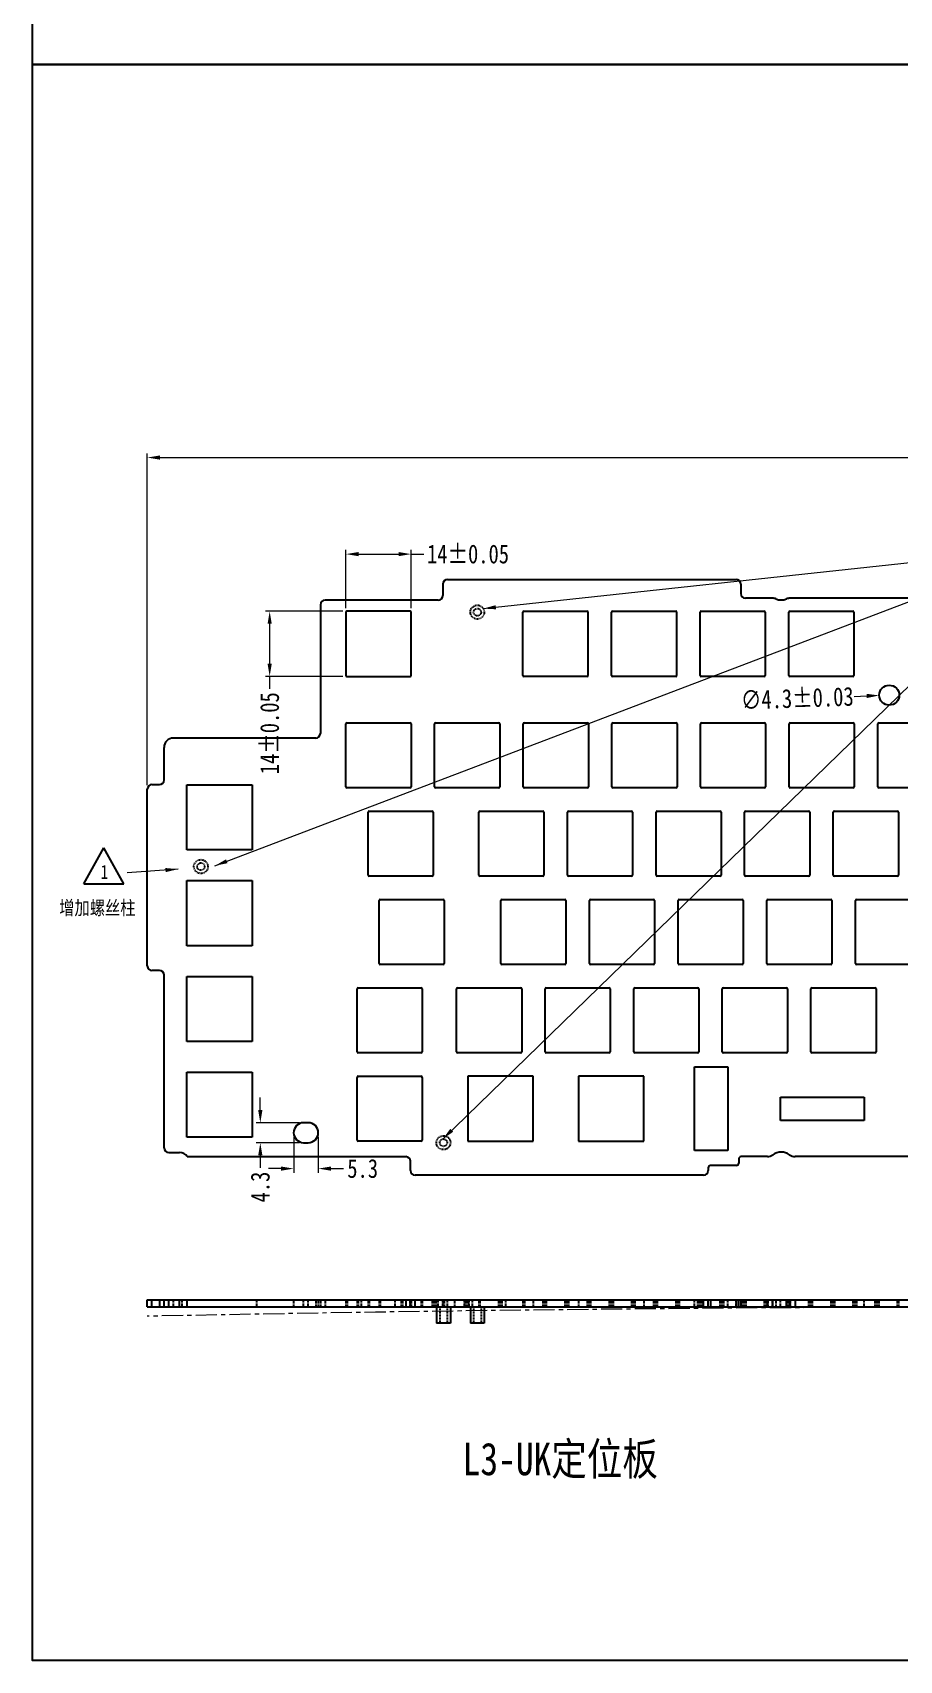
# Model space of a CAD drawing. Header units: inches. Extents: x 465 to 966, y -377 to 309.
# Drawn here: x 464.8 to 651.1, y -376.9 to -26.9 of the extents above; entities that cross this region are included whole.
import ezdxf

# ---------------------------------------------------------------- set-up
doc = ezdxf.new("R2010")
doc.units = ezdxf.units.IN
doc.header["$LTSCALE"] = 1.21
doc.header["$MEASUREMENT"] = 0
doc.header["$PDMODE"] = 3
doc.header["$PDSIZE"] = 0.3125
doc.linetypes.add('CENTER', pattern=[0.6, 0.375, -0.075, 0.075, -0.075])
doc.linetypes.add('HIDDEN', pattern=[0.2, 0.1, -0.1])
doc.layers.get('0').update_dxf_attribs({"linetype": 'CONTINUOUS'})
doc.layers.get('Defpoints').update_dxf_attribs({"linetype": 'CONTINUOUS'})
for name, color, linetype in [('DEFAULT_2', 8, 'HIDDEN'), ('图层3', 4, 'CONTINUOUS'), ('图框', 7, 'CONTINUOUS')]:
    doc.layers.add(name, color=color, linetype=linetype)
doc.styles.get("Standard").update_dxf_attribs({"font": 'txt', "width": 0.8})
doc.dimstyles.new('YanXiu', dxfattribs={"dimscale": 1.35, "dimtxt": 3, "dimasz": 2, "dimexe": 0.66, "dimexo": 0.66, "dimgap": 0.66, "dimtad": 0, "dimdsep": 46, "dimtxsty": 'STANDARD', "dimcen": 0, "dimclrd": 3, "dimclre": 6, "dimclrt": 3, "dimazin": 2, "dimtm": 1e-09, "dimtfac": 1, "dimtofl": 0, "dimtmove": 0, "dimatfit": 3, "dimfxl": 1, "dimlwd": 5, "dimlwe": 5, "dimarcsym": 0})

# ---------------------------------------------------------------- blocks, each defined once
blk = doc.blocks.new('*D19')
at = {"color": 6, "lineweight": 5}
for p, q in [((532.19, -150.58), (532.19, -138.1)), ((546.19, -150.58), (546.19, -138.1))]:
    blk.add_line(p, q, dxfattribs=at)
at = {"color": 3, "lineweight": 5}
for p, q in [((534.89, -138.99), (543.49, -138.99)), ((546.19, -138.99), (548.89, -138.99))]:
    blk.add_line(p, q, dxfattribs=at)
at = {"color": 3}
for points in [[(534.89, -138.54), (534.89, -139.44), (532.19, -138.99)], [(543.49, -138.54), (543.49, -139.44), (546.19, -138.99)]]:
    blk.add_solid(points, dxfattribs=at)
at = {"layer": 'Defpoints', "color": 0}
for p in [(546.19, -138.99), (532.19, -151.47), (546.19, -151.47)]:
    blk.add_point(p, dxfattribs=at)
at = {"color": 3, "insert": (558.42, -138.99), "char_height": 4.05, "attachment_point": 5}
blk.add_mtext('14%%P0.05', dxfattribs=at)
blk = doc.blocks.new('*D20')
at = {"color": 6, "lineweight": 5}
for p, q in [((531.5, -151.27), (514.9, -151.27)), ((531.5, -165.27), (514.9, -165.27))]:
    blk.add_line(p, q, dxfattribs=at)
at = {"color": 3, "lineweight": 5}
for p, q in [((515.79, -153.97), (515.79, -162.57)), ((515.79, -165.27), (515.79, -167.97))]:
    blk.add_line(p, q, dxfattribs=at)
at = {"color": 3}
for points in [[(515.34, -153.97), (516.24, -153.97), (515.79, -151.27)], [(515.34, -162.57), (516.24, -162.57), (515.79, -165.27)]]:
    blk.add_solid(points, dxfattribs=at)
at = {"layer": 'Defpoints', "color": 0}
for p in [(532.39, -151.27), (515.79, -165.27), (532.39, -165.27)]:
    blk.add_point(p, dxfattribs=at)
at = {"color": 3, "insert": (515.79, -177.5), "char_height": 4.05, "attachment_point": 5, "rotation": 90}
blk.add_mtext('14%%P0.05', dxfattribs=at)
blk = doc.blocks.new('*D15')
at = {"color": 3, "lineweight": 5}
for p, q in [((513.78, -258.54), (513.78, -255.84)), ((513.78, -268.24), (513.78, -270.94))]:
    blk.add_line(p, q, dxfattribs=at)
at = {"color": 6, "lineweight": 5}
for p, q in [((522.21, -261.24), (512.89, -261.24)), ((522.21, -265.54), (512.89, -265.54))]:
    blk.add_line(p, q, dxfattribs=at)
at = {"color": 3}
for points in [[(513.33, -258.54), (514.23, -258.54), (513.78, -261.24)], [(513.33, -268.24), (514.23, -268.24), (513.78, -265.54)]]:
    blk.add_solid(points, dxfattribs=at)
at = {"layer": 'Defpoints', "color": 0}
for p in [(523.1, -261.24), (513.78, -265.54), (523.1, -265.54)]:
    blk.add_point(p, dxfattribs=at)
at = {"color": 3, "insert": (513.78, -275.07), "char_height": 4.05, "attachment_point": 5, "rotation": 90}
blk.add_mtext('4.3', dxfattribs=at)
blk = doc.blocks.new('*D16')
at = {"color": 6, "lineweight": 5}
for p, q in [((520.95, -264.28), (520.95, -272)), ((526.25, -264.28), (526.25, -272))]:
    blk.add_line(p, q, dxfattribs=at)
at = {"color": 3, "lineweight": 5}
for p, q in [((518.25, -271.11), (515.55, -271.11)), ((528.95, -271.11), (531.65, -271.11))]:
    blk.add_line(p, q, dxfattribs=at)
at = {"color": 3}
for points in [[(518.25, -270.66), (518.25, -271.56), (520.95, -271.11)], [(528.95, -270.66), (528.95, -271.56), (526.25, -271.11)]]:
    blk.add_solid(points, dxfattribs=at)
at = {"layer": 'Defpoints', "color": 0}
for p in [(520.95, -263.39), (526.25, -263.39), (526.25, -271.11)]:
    blk.add_point(p, dxfattribs=at)
at = {"color": 3, "insert": (535.78, -271.11), "char_height": 4.05, "attachment_point": 5}
blk.add_mtext('5.3', dxfattribs=at)
blk = doc.blocks.new('*D14')
at = {"color": 3, "lineweight": 5}
blk.add_line((641.41, -169.57), (644.1, -169.48), dxfattribs=at)
at = {"color": 3}
blk.add_solid([(644.09, -169.03), (644.12, -169.93), (646.8, -169.38)], dxfattribs=at)
at = {"layer": 'Defpoints', "color": 0}
for p in [(646.8, -169.38), (651.1, -169.24)]:
    blk.add_point(p, dxfattribs=at)
at = {"color": 3, "insert": (629.18, -169.99), "char_height": 4.05, "attachment_point": 5, "rotation": 1.9699}
blk.add_mtext('∅4.3%%P0.03', dxfattribs=at)
blk = doc.blocks.new('*D48')
at = {"color": 6, "lineweight": 5}
for p, q in [((489.5, -188.65), (489.5, -117.34)), ((881.94, -176.36), (881.94, -117.34))]:
    blk.add_line(p, q, dxfattribs=at)
at = {"color": 3, "lineweight": 5}
for p, q in [((492.2, -118.23), (672.6, -118.23)), ((879.24, -118.23), (696.52, -118.23))]:
    blk.add_line(p, q, dxfattribs=at)
at = {"color": 3}
for points in [[(492.2, -117.78), (492.2, -118.68), (489.5, -118.23)], [(879.24, -117.78), (879.24, -118.68), (881.94, -118.23)]]:
    blk.add_solid(points, dxfattribs=at)
at = {"layer": 'Defpoints', "color": 0}
for p in [(881.94, -118.23), (881.94, -177.25), (489.5, -189.54)]:
    blk.add_point(p, dxfattribs=at)
at = {"color": 3, "insert": (684.56, -118.23), "char_height": 4.05, "attachment_point": 5}
blk.add_mtext('392.5%%P0.1', dxfattribs=at)

msp = doc.modelspace()

# ---------------------------------------------------------------- linework, layer by layer
at = {"color": 7, "linetype": 'Continuous'}
for p, q in [((553.036, -145.469), (553.036, -147.869)), ((554.036, -144.469), (616.036, -144.469)), ((617.036, -145.469), (617.036, -147.469)), ((526.686, -149.869), (526.686, -177.538)), ((552.036, -148.869), (527.686, -148.869)), ((623.816, -148.469), (618.036, -148.469)), ((654.536, -148.469), (627.656, -148.469)), ((532.186, -151.469), (532.186, -165.069)), ((545.986, -151.269), (532.386, -151.269)), ((546.186, -165.069), (546.186, -151.469)), ((570.201, -165.069), (570.201, -151.469)), ((570.401, -151.269), (584.001, -151.269)), ((584.201, -151.469), (584.201, -165.069)), ((589.251, -165.069), (589.251, -151.469)), ((589.451, -151.269), (603.051, -151.269)), ((603.251, -151.469), (603.251, -165.069)), ((608.301, -165.069), (608.301, -151.469)), ((608.501, -151.269), (622.101, -151.269)), ((622.301, -151.469), (622.301, -165.069)), ((627.351, -165.069), (627.351, -151.469)), ((627.551, -151.269), (641.151, -151.269)), ((641.351, -151.469), (641.351, -165.069)), ((532.386, -165.269), (545.986, -165.269)), ((584.001, -165.269), (570.401, -165.269)), ((603.051, -165.269), (589.451, -165.269)), ((622.101, -165.269), (608.501, -165.269)), ((641.151, -165.269), (627.551, -165.269)), ((532.186, -189.003), (532.186, -175.503)), ((532.436, -175.253), (545.936, -175.253)), ((546.186, -175.503), (546.186, -189.003)), ((551.236, -189.003), (551.236, -175.503)), ((551.486, -175.253), (564.986, -175.253)), ((565.236, -175.503), (565.236, -189.003)), ((570.286, -189.003), (570.286, -175.503)), ((570.536, -175.253), (584.036, -175.253)), ((584.286, -175.503), (584.286, -189.003)), ((589.336, -189.003), (589.336, -175.503)), ((589.586, -175.253), (603.086, -175.253)), ((603.336, -175.503), (603.336, -189.003)), ((608.386, -189.003), (608.386, -175.503)), ((608.636, -175.253), (622.136, -175.253)), ((622.386, -175.503), (622.386, -189.003)), ((627.436, -189.003), (627.436, -175.503)), ((627.686, -175.253), (641.186, -175.253)), ((641.436, -175.503), (641.436, -189.003)), ((646.486, -189.003), (646.486, -175.503)), ((646.736, -175.253), (660.236, -175.253)), ((493.096, -187.538), (493.096, -180.538)), ((525.686, -178.538), (495.096, -178.538)), ((490.496, -188.538), (492.096, -188.538)), ((498.016, -202.578), (498.016, -188.578)), ((498.016, -188.578), (512.016, -188.578)), ((512.016, -188.578), (512.016, -202.578)), ((489.496, -227.538), (489.496, -189.538)), ((545.936, -189.253), (532.436, -189.253)), ((564.986, -189.253), (551.486, -189.253)), ((584.036, -189.253), (570.536, -189.253)), ((603.086, -189.253), (589.586, -189.253)), ((622.136, -189.253), (608.636, -189.253)), ((641.186, -189.253), (627.686, -189.253)), ((660.236, -189.253), (646.736, -189.253)), ((536.936, -208.003), (536.936, -194.503)), ((537.186, -194.253), (550.686, -194.253)), ((550.936, -194.503), (550.936, -208.003)), ((560.721, -207.988), (560.721, -194.488)), ((560.971, -194.238), (574.471, -194.238)), ((574.721, -194.488), (574.721, -207.988)), ((579.771, -207.988), (579.771, -194.488)), ((580.021, -194.238), (593.521, -194.238)), ((593.771, -194.488), (593.771, -207.988)), ((598.821, -207.988), (598.821, -194.488)), ((599.071, -194.238), (612.571, -194.238)), ((612.821, -194.488), (612.821, -207.988)), ((617.871, -207.988), (617.871, -194.488)), ((618.121, -194.238), (631.621, -194.238)), ((631.871, -194.488), (631.871, -207.988)), ((636.921, -207.988), (636.921, -194.488)), ((637.171, -194.238), (650.671, -194.238)), ((650.921, -194.488), (650.921, -207.988)), ((512.016, -202.578), (498.016, -202.578)), ((498.016, -223.178), (498.016, -209.178)), ((498.016, -209.178), (512.016, -209.178)), ((512.016, -209.178), (512.016, -223.178)), ((550.686, -208.253), (537.186, -208.253)), ((574.471, -208.238), (560.971, -208.238)), ((593.521, -208.238), (580.021, -208.238)), ((612.571, -208.238), (599.071, -208.238)), ((631.621, -208.238), (618.121, -208.238)), ((650.671, -208.238), (637.171, -208.238)), ((539.311, -226.988), (539.311, -213.488)), ((539.561, -213.238), (553.061, -213.238)), ((553.311, -213.488), (553.311, -226.988)), ((565.471, -226.988), (565.471, -213.488)), ((565.721, -213.238), (579.221, -213.238)), ((579.471, -213.488), (579.471, -226.988)), ((584.521, -226.988), (584.521, -213.488)), ((584.771, -213.238), (598.271, -213.238)), ((598.521, -213.488), (598.521, -226.988)), ((603.571, -226.988), (603.571, -213.488)), ((603.821, -213.238), (617.321, -213.238)), ((617.571, -213.488), (617.571, -226.988)), ((622.621, -226.988), (622.621, -213.488)), ((622.871, -213.238), (636.371, -213.238)), ((636.621, -213.488), (636.621, -226.988)), ((641.671, -226.988), (641.671, -213.488)), ((641.921, -213.238), (655.421, -213.238)), ((512.016, -223.178), (498.016, -223.178)), ((553.061, -227.238), (539.561, -227.238)), ((579.221, -227.238), (565.721, -227.238)), ((598.271, -227.238), (584.771, -227.238)), ((617.321, -227.238), (603.821, -227.238)), ((636.371, -227.238), (622.871, -227.238)), ((655.421, -227.238), (641.921, -227.238)), ((492.096, -228.538), (490.496, -228.538)), ((493.096, -266.638), (493.096, -229.538)), ((498.016, -243.778), (498.016, -229.778)), ((498.016, -229.778), (512.016, -229.778)), ((512.016, -229.778), (512.016, -243.778)), ((574.971, -245.988), (574.971, -232.488)), ((575.221, -232.238), (588.721, -232.238)), ((588.971, -232.488), (588.971, -245.988)), ((594.021, -245.988), (594.021, -232.488)), ((594.271, -232.238), (607.771, -232.238)), ((608.021, -232.488), (608.021, -245.988)), ((613.071, -245.988), (613.071, -232.488)), ((613.321, -232.238), (626.821, -232.238)), ((627.071, -232.488), (627.071, -245.988)), ((632.121, -245.988), (632.121, -232.488)), ((632.371, -232.238), (645.871, -232.238)), ((646.121, -232.488), (646.121, -245.988)), ((512.016, -243.778), (498.016, -243.778)), ((588.721, -246.238), (575.221, -246.238)), ((607.771, -246.238), (594.271, -246.238)), ((626.821, -246.238), (613.321, -246.238)), ((645.871, -246.238), (632.371, -246.238)), ((498.016, -264.378), (498.016, -250.378)), ((498.016, -250.378), (512.016, -250.378)), ((512.016, -250.378), (512.016, -264.378)), ((534.596, -264.988), (534.596, -251.488)), ((534.846, -251.238), (548.346, -251.238)), ((548.596, -251.488), (548.596, -264.988)), ((558.396, -251.238), (558.396, -265.238)), ((572.396, -251.238), (558.396, -251.238)), ((572.396, -265.238), (572.396, -251.238)), ((582.196, -251.238), (582.196, -265.238)), ((596.196, -251.238), (582.196, -251.238)), ((596.196, -265.238), (596.196, -251.238)), ((607.066, -267.238), (607.066, -249.238)), ((607.066, -249.238), (614.266, -249.238)), ((614.266, -249.238), (614.266, -267.238)), ((625.566, -260.738), (625.566, -255.738)), ((625.566, -255.738), (643.566, -255.738)), ((643.566, -255.738), (643.566, -260.738)), ((524.096, -261.238), (523.096, -261.238)), ((643.566, -260.738), (625.566, -260.738)), ((512.016, -264.378), (498.016, -264.378)), ((523.096, -265.538), (524.096, -265.538)), ((548.346, -265.238), (534.846, -265.238)), ((558.396, -265.238), (572.396, -265.238)), ((582.196, -265.238), (596.196, -265.238)), ((494.096, -267.638), (496.426, -267.638)), ((498.096, -268.538), (545.036, -268.538)), ((614.266, -267.238), (607.066, -267.238)), ((616.596, -269.038), (616.596, -269.938)), ((622.756, -268.538), (617.096, -268.538)), ((654.536, -268.538), (628.716, -268.538)), ((546.036, -271.538), (546.036, -269.538)), ((609.036, -272.538), (547.036, -272.538)), ((610.036, -270.938), (610.036, -271.538)), ((616.096, -270.438), (610.536, -270.438)), ((489.496, -300.855), (489.496, -299.355)), ((489.496, -299.355), (881.936, -299.355)), ((489.496, -300.855), (881.936, -300.855)), ((490.496, -300.855), (490.496, -299.355)), ((492.096, -299.355), (492.096, -300.855)), ((493.096, -300.855), (493.096, -299.355)), ((494.096, -300.855), (494.096, -299.355)), ((496.426, -300.855), (496.426, -299.355)), ((498.096, -300.855), (498.096, -299.355)), ((545.036, -299.355), (545.036, -300.855)), ((546.036, -300.855), (546.036, -299.355)), ((547.036, -300.855), (547.036, -299.355)), ((551.636, -300.855), (551.636, -304.355)), ((554.636, -300.855), (554.636, -304.355)), ((558.921, -300.855), (558.921, -304.355)), ((561.921, -300.855), (561.921, -304.355)), ((609.036, -300.855), (609.036, -299.355)), ((610.036, -300.855), (610.036, -299.355)), ((610.536, -299.355), (610.536, -300.855)), ((616.096, -300.855), (616.096, -299.355)), ((616.596, -300.855), (616.596, -299.355)), ((617.096, -300.855), (617.096, -299.355)), ((622.756, -300.855), (622.756, -299.355)), ((623.948, -300.855), (623.948, -299.355)), ((627.524, -299.355), (627.524, -300.855)), ((628.716, -299.355), (628.716, -300.855)), ((554.636, -304.355), (551.636, -304.355)), ((561.921, -304.355), (558.921, -304.355))]:
    msp.add_line(p, q, dxfattribs=at)
at = {"color": 6}
for p, q in [((534.596, -245.988), (534.596, -232.488)), ((534.846, -232.238), (548.346, -232.238)), ((548.596, -232.488), (548.596, -245.988)), ((555.971, -245.988), (555.971, -232.488)), ((556.221, -232.238), (569.721, -232.238)), ((569.971, -232.488), (569.971, -245.988)), ((548.346, -246.238), (534.846, -246.238)), ((569.721, -246.238), (556.221, -246.238))]:
    msp.add_line(p, q, dxfattribs=at)
for points in [[(464.836, 309.419), (957.435, 309.419), (957.435, -33.719), (464.836, -33.719)], [(464.836, -33.716), (957.435, -33.716), (957.435, -376.855), (464.836, -376.855)]]:
    msp.add_lwpolyline(points, close=True)
at = {"color": 7, "linetype": 'Continuous'}
msp.add_circle((648.951, -169.309), 2.15, dxfattribs=at)
for centre, radius, start, end in [((554.036, -145.469), 1, 90, 180), ((616.036, -145.469), 1, 0, 90), ((527.686, -149.869), 1, 90, 180), ((552.036, -147.869), 1, 270, 0), ((618.036, -147.469), 1, 180, 270), ((623.816, -150.469), 2, 67.41783, 90), ((625.736, -145.853), 3, 247.41783, 292.58217), ((627.656, -150.469), 2, 90, 112.58217), ((532.386, -151.469), 0.2, 90, 180), ((545.986, -151.469), 0.2, 0, 90), ((570.401, -151.469), 0.2, 90, 180), ((584.001, -151.469), 0.2, 0, 90), ((589.451, -151.469), 0.2, 90, 180), ((603.051, -151.469), 0.2, 0, 90), ((608.501, -151.469), 0.2, 90, 180), ((622.101, -151.469), 0.2, 0, 90), ((627.551, -151.469), 0.2, 90, 180), ((641.151, -151.469), 0.2, 0, 90), ((532.386, -165.069), 0.2, 180, 270), ((545.986, -165.069), 0.2, 270, 0), ((570.401, -165.069), 0.2, 180, 270), ((584.001, -165.069), 0.2, 270, 0), ((589.451, -165.069), 0.2, 180, 270), ((603.051, -165.069), 0.2, 270, 0), ((608.501, -165.069), 0.2, 180, 270), ((622.101, -165.069), 0.2, 270, 0), ((627.551, -165.069), 0.2, 180, 270), ((641.151, -165.069), 0.2, 270, 0), ((525.686, -177.538), 1, 270, 0), ((532.436, -175.503), 0.25, 90, 180), ((545.936, -175.503), 0.25, 0, 90), ((551.486, -175.503), 0.25, 90, 180), ((564.986, -175.503), 0.25, 0, 90), ((570.536, -175.503), 0.25, 90, 180), ((584.036, -175.503), 0.25, 0, 90), ((589.586, -175.503), 0.25, 90, 180), ((603.086, -175.503), 0.25, 0, 90), ((608.636, -175.503), 0.25, 90, 180), ((622.136, -175.503), 0.25, 0, 90), ((627.686, -175.503), 0.25, 90, 180), ((641.186, -175.503), 0.25, 0, 90), ((646.736, -175.503), 0.25, 90, 180), ((495.096, -180.538), 2, 90, 180), ((490.496, -189.538), 1, 90, 180), ((492.096, -187.538), 1, 270, 0), ((532.436, -189.003), 0.25, 180, 270), ((545.936, -189.003), 0.25, 270, 0), ((551.486, -189.003), 0.25, 180, 270), ((564.986, -189.003), 0.25, 270, 0), ((570.536, -189.003), 0.25, 180, 270), ((584.036, -189.003), 0.25, 270, 0), ((589.586, -189.003), 0.25, 180, 270), ((603.086, -189.003), 0.25, 270, 0), ((608.636, -189.003), 0.25, 180, 270), ((622.136, -189.003), 0.25, 270, 0), ((627.686, -189.003), 0.25, 180, 270), ((641.186, -189.003), 0.25, 270, 0), ((646.736, -189.003), 0.25, 180, 270), ((537.186, -194.503), 0.25, 90, 180), ((550.686, -194.503), 0.25, 0, 90), ((560.971, -194.488), 0.25, 90, 180), ((574.471, -194.488), 0.25, 0, 90), ((580.021, -194.488), 0.25, 90, 180), ((593.521, -194.488), 0.25, 0, 90), ((599.071, -194.488), 0.25, 90, 180), ((612.571, -194.488), 0.25, 0, 90), ((618.121, -194.488), 0.25, 90, 180), ((631.621, -194.488), 0.25, 0, 90), ((637.171, -194.488), 0.25, 90, 180), ((650.671, -194.488), 0.25, 0, 90), ((537.186, -208.003), 0.25, 180, 270), ((550.686, -208.003), 0.25, 270, 0), ((560.971, -207.988), 0.25, 180, 270), ((574.471, -207.988), 0.25, 270, 0), ((580.021, -207.988), 0.25, 180, 270), ((593.521, -207.988), 0.25, 270, 0), ((599.071, -207.988), 0.25, 180, 270), ((612.571, -207.988), 0.25, 270, 0), ((618.121, -207.988), 0.25, 180, 270), ((631.621, -207.988), 0.25, 270, 0), ((637.171, -207.988), 0.25, 180, 270), ((650.671, -207.988), 0.25, 270, 0), ((539.561, -213.488), 0.25, 90, 180), ((553.061, -213.488), 0.25, 0, 90), ((565.721, -213.488), 0.25, 90, 180), ((579.221, -213.488), 0.25, 0, 90), ((584.771, -213.488), 0.25, 90, 180), ((598.271, -213.488), 0.25, 0, 90), ((603.821, -213.488), 0.25, 90, 180), ((617.321, -213.488), 0.25, 0, 90), ((622.871, -213.488), 0.25, 90, 180), ((636.371, -213.488), 0.25, 0, 90), ((641.921, -213.488), 0.25, 90, 180), ((539.561, -226.988), 0.25, 180, 270), ((553.061, -226.988), 0.25, 270, 0), ((565.721, -226.988), 0.25, 180, 270), ((579.221, -226.988), 0.25, 270, 0), ((584.771, -226.988), 0.25, 180, 270), ((598.271, -226.988), 0.25, 270, 0), ((603.821, -226.988), 0.25, 180, 270), ((617.321, -226.988), 0.25, 270, 0), ((622.871, -226.988), 0.25, 180, 270), ((636.371, -226.988), 0.25, 270, 0), ((641.921, -226.988), 0.25, 180, 270), ((490.496, -227.538), 1, 180, 270), ((492.096, -229.538), 1, 0, 90), ((575.221, -232.488), 0.25, 90, 180), ((588.721, -232.488), 0.25, 0, 90), ((594.271, -232.488), 0.25, 90, 180), ((607.771, -232.488), 0.25, 0, 90), ((613.321, -232.488), 0.25, 90, 180), ((626.821, -232.488), 0.25, 0, 90), ((632.371, -232.488), 0.25, 90, 180), ((645.871, -232.488), 0.25, 0, 90), ((575.221, -245.988), 0.25, 180, 270), ((588.721, -245.988), 0.25, 270, 0), ((594.271, -245.988), 0.25, 180, 270), ((607.771, -245.988), 0.25, 270, 0), ((613.321, -245.988), 0.25, 180, 270), ((626.821, -245.988), 0.25, 270, 0), ((632.371, -245.988), 0.25, 180, 270), ((645.871, -245.988), 0.25, 270, 0), ((534.846, -251.488), 0.25, 90, 180), ((548.346, -251.488), 0.25, 0, 90), ((523.096, -263.388), 2.15, 90, 270), ((524.096, -263.388), 2.15, 270, 90), ((534.846, -264.988), 0.25, 180, 270), ((548.346, -264.988), 0.25, 270, 0), ((494.096, -266.638), 1, 180, 270), ((496.426, -269.638), 2, 33.36701, 90), ((545.036, -269.538), 1, 0, 90), ((617.096, -269.038), 0.5, 90, 180), ((622.756, -266.538), 2, 270, 306.58246), ((625.736, -270.553), 3, 53.41754, 126.58246), ((628.716, -266.538), 2, 233.41754, 270), ((547.036, -271.538), 1, 180, 270), ((609.036, -271.538), 1, 270, 0), ((610.536, -270.938), 0.5, 90, 180), ((616.096, -269.938), 0.5, 270, 0)]:
    msp.add_arc(centre, radius, start, end, dxfattribs=at)
at = {"color": 6}
for centre, start, end in [((534.846, -232.488), 90, 180), ((548.346, -232.488), 0, 90), ((556.221, -232.488), 90, 180), ((569.721, -232.488), 0, 90), ((534.846, -245.988), 180, 270), ((548.346, -245.988), 270, 0), ((556.221, -245.988), 180, 270), ((569.721, -245.988), 270, 0)]:
    msp.add_arc(centre, 0.25, start, end, dxfattribs=at)
at = {"color": 1, "linetype": 'CENTER', "lineweight": 5, "ltscale": 10}
msp.add_arc((685.709, -9892.838), 9591.99, 88.8278039, 91.1721961, dxfattribs=at)
at = {"layer": 'DEFAULT_2', "color": 8, "linetype": 'HIDDEN'}
for p, q in [((495.096, -300.855), (495.096, -299.355)), ((497.016, -300.855), (497.016, -299.355)), ((513.016, -300.855), (513.016, -299.355)), ((520.946, -299.355), (520.946, -300.855)), ((523.096, -300.855), (523.096, -299.355)), ((524.096, -300.855), (524.096, -299.355)), ((525.686, -299.355), (525.686, -300.855)), ((526.246, -299.355), (526.246, -300.855)), ((526.686, -299.355), (526.686, -300.855)), ((527.686, -299.355), (527.686, -300.855)), ((532.186, -299.355), (532.186, -300.855)), ((532.386, -299.355), (532.386, -300.855)), ((532.436, -299.355), (532.436, -300.855)), ((534.596, -299.355), (534.596, -300.855)), ((534.846, -299.355), (534.846, -300.855)), ((535.557, -300.855), (535.557, -299.355)), ((536.936, -299.355), (536.936, -300.855)), ((537.186, -299.355), (537.186, -300.855)), ((539.311, -299.355), (539.311, -300.855)), ((539.561, -299.355), (539.561, -300.855)), ((542.757, -300.855), (542.757, -299.355)), ((544.061, -299.355), (544.061, -300.855)), ((544.311, -299.355), (544.311, -300.855)), ((545.936, -299.355), (545.936, -300.855)), ((545.986, -299.355), (545.986, -300.855)), ((546.186, -299.355), (546.186, -300.855)), ((548.346, -299.355), (548.346, -300.855)), ((548.596, -299.355), (548.596, -300.855)), ((550.686, -299.355), (550.686, -300.855)), ((550.936, -299.355), (550.936, -300.855)), ((551.236, -299.355), (551.236, -300.855)), ((551.486, -299.355), (551.486, -300.855)), ((552.036, -300.855), (552.036, -299.355)), ((552.336, -300.855), (552.336, -304.355)), ((553.036, -300.855), (553.036, -299.355)), ((553.061, -299.355), (553.061, -300.855)), ((553.311, -299.355), (553.311, -300.855)), ((553.936, -300.855), (553.936, -304.355)), ((554.036, -300.855), (554.036, -299.355)), ((555.536, -299.355), (555.536, -300.855)), ((557.686, -300.855), (557.686, -299.355)), ((557.811, -299.355), (557.811, -300.855)), ((558.061, -299.355), (558.061, -300.855)), ((558.396, -299.355), (558.396, -300.855)), ((558.686, -300.855), (558.686, -299.355)), ((559.355, -300.855), (559.355, -299.355)), ((559.621, -300.855), (559.621, -304.355)), ((560.721, -299.355), (560.721, -300.855)), ((560.836, -299.355), (560.836, -300.855)), ((560.971, -299.355), (560.971, -300.855)), ((561.221, -300.855), (561.221, -304.355)), ((564.986, -299.355), (564.986, -300.855)), ((565.236, -299.355), (565.236, -300.855)), ((565.471, -299.355), (565.471, -300.855)), ((565.721, -299.355), (565.721, -300.855)), ((566.555, -300.855), (566.555, -299.355)), ((570.201, -299.355), (570.201, -300.855)), ((570.286, -299.355), (570.286, -300.855)), ((570.401, -299.355), (570.401, -300.855)), ((570.536, -299.355), (570.536, -300.855)), ((572.396, -299.355), (572.396, -300.855)), ((574.471, -299.355), (574.471, -300.855)), ((574.721, -299.355), (574.721, -300.855)), ((574.971, -299.355), (574.971, -300.855)), ((575.221, -299.355), (575.221, -300.855)), ((579.221, -299.355), (579.221, -300.855)), ((579.471, -299.355), (579.471, -300.855)), ((579.771, -299.355), (579.771, -300.855)), ((580.021, -299.355), (580.021, -300.855)), ((582.196, -299.355), (582.196, -300.855)), ((584.001, -299.355), (584.001, -300.855)), ((584.036, -299.355), (584.036, -300.855)), ((584.201, -299.355), (584.201, -300.855)), ((584.286, -299.355), (584.286, -300.855)), ((584.521, -299.355), (584.521, -300.855)), ((584.771, -299.355), (584.771, -300.855)), ((588.721, -299.355), (588.721, -300.855)), ((588.971, -299.355), (588.971, -300.855)), ((589.251, -299.355), (589.251, -300.855)), ((589.336, -299.355), (589.336, -300.855)), ((589.451, -299.355), (589.451, -300.855)), ((589.586, -299.355), (589.586, -300.855)), ((593.521, -299.355), (593.521, -300.855)), ((593.771, -299.355), (593.771, -300.855)), ((594.021, -299.355), (594.021, -300.855)), ((594.271, -299.355), (594.271, -300.855)), ((596.196, -299.355), (596.196, -300.855)), ((598.271, -299.355), (598.271, -300.855)), ((598.521, -299.355), (598.521, -300.855)), ((598.821, -299.355), (598.821, -300.855)), ((599.071, -299.355), (599.071, -300.855)), ((603.051, -299.355), (603.051, -300.855)), ((603.086, -299.355), (603.086, -300.855)), ((603.251, -299.355), (603.251, -300.855)), ((603.336, -299.355), (603.336, -300.855)), ((603.571, -299.355), (603.571, -300.855)), ((603.821, -299.355), (603.821, -300.855)), ((607.066, -300.855), (607.066, -299.355)), ((607.771, -299.355), (607.771, -300.855)), ((608.021, -299.355), (608.021, -300.855)), ((608.301, -299.355), (608.301, -300.855)), ((608.386, -299.355), (608.386, -300.855)), ((608.501, -299.355), (608.501, -300.855)), ((608.636, -299.355), (608.636, -300.855)), ((612.571, -299.355), (612.571, -300.855)), ((612.821, -299.355), (612.821, -300.855)), ((613.071, -299.355), (613.071, -300.855)), ((613.321, -299.355), (613.321, -300.855)), ((614.266, -300.855), (614.266, -299.355)), ((616.036, -300.855), (616.036, -299.355)), ((617.036, -299.355), (617.036, -300.855)), ((617.321, -299.355), (617.321, -300.855)), ((617.571, -299.355), (617.571, -300.855)), ((617.871, -299.355), (617.871, -300.855)), ((618.036, -299.355), (618.036, -300.855)), ((618.121, -299.355), (618.121, -300.855)), ((622.101, -299.355), (622.101, -300.855)), ((622.136, -299.355), (622.136, -300.855)), ((622.301, -299.355), (622.301, -300.855)), ((622.386, -299.355), (622.386, -300.855)), ((622.621, -299.355), (622.621, -300.855)), ((622.871, -299.355), (622.871, -300.855)), ((623.816, -299.355), (623.816, -300.855)), ((624.584, -299.355), (624.584, -300.855)), ((625.566, -300.855), (625.566, -299.355)), ((626.821, -299.355), (626.821, -300.855)), ((626.888, -300.855), (626.888, -299.355)), ((627.071, -299.355), (627.071, -300.855)), ((627.351, -299.355), (627.351, -300.855)), ((627.436, -299.355), (627.436, -300.855)), ((627.551, -299.355), (627.551, -300.855)), ((627.656, -300.855), (627.656, -299.355)), ((627.686, -299.355), (627.686, -300.855)), ((631.621, -299.355), (631.621, -300.855)), ((631.871, -299.355), (631.871, -300.855)), ((632.121, -299.355), (632.121, -300.855)), ((632.371, -299.355), (632.371, -300.855)), ((636.371, -299.355), (636.371, -300.855)), ((636.621, -299.355), (636.621, -300.855)), ((636.921, -299.355), (636.921, -300.855)), ((637.171, -299.355), (637.171, -300.855)), ((641.151, -299.355), (641.151, -300.855)), ((641.186, -299.355), (641.186, -300.855)), ((641.351, -299.355), (641.351, -300.855)), ((641.436, -299.355), (641.436, -300.855)), ((641.671, -299.355), (641.671, -300.855)), ((641.921, -299.355), (641.921, -300.855)), ((643.566, -300.855), (643.566, -299.355)), ((645.871, -299.355), (645.871, -300.855)), ((646.121, -299.355), (646.121, -300.855)), ((646.486, -299.355), (646.486, -300.855)), ((646.736, -299.355), (646.736, -300.855)), ((650.671, -299.355), (650.671, -300.855)), ((650.921, -299.355), (650.921, -300.855))]:
    msp.add_line(p, q, dxfattribs=at)
for centre, radius in [((560.421, -151.469), 1.5), ((560.421, -151.469), 0.8), ((501.016, -206.178), 1.5), ((501.016, -206.178), 0.8), ((553.136, -265.538), 1.5), ((553.136, -265.538), 0.8)]:
    msp.add_circle(centre, radius, dxfattribs=at)
at = {"layer": '图层3', "color": 6}
for p, q in [((475.835, -209.884), (480.159, -202.139)), ((484.483, -209.884), (480.159, -202.139)), ((475.835, -209.884), (484.483, -209.884))]:
    msp.add_line(p, q, dxfattribs=at)

# ---------------------------------------------------------------- texts
at = {"layer": '图层3', "color": 6, "char_height": 3, "attachment_point": 1}
for s, insert, width in [('1', (479.447, -205.813), 1.75792), ('{\\fSimSun|b0|i0|c134|p2;增加螺丝柱}', (470.578, -213.541), 64.25053)]:
    msp.add_mtext(s, dxfattribs=dict(at, insert=insert, width=width))
at = {"layer": '图框', "lineweight": 0, "insert": (557.261, -330.023), "char_height": 7, "width": 228.28908, "attachment_point": 1}
msp.add_mtext('{\\fSimSun|b0|i0|c134|p54;\\C1;L3-UK定位板}', dxfattribs=at)

# ---------------------------------------------------------------- dimensions: what is measured, and where the dimension line sits
dim = msp.add_linear_dim(base=(881.936, -118.231), p1=(489.496, -189.538), p2=(881.936, -177.253), text='392.5%%P0.1', dimstyle='YanXiu')
dim.commit()
dim.dimension.update_dxf_attribs({"geometry": '*D48', "text_midpoint": (684.558, -118.231), "dimtype": 160})
dim = msp.add_linear_dim(base=(546.186, -138.989), p1=(532.186, -151.469), p2=(546.186, -151.469), text='<>%%P0.05', dimstyle='YanXiu')
dim.commit()
dim.dimension.update_dxf_attribs({"geometry": '*D19', "text_midpoint": (558.417, -138.989)})
dim = msp.add_linear_dim(base=(515.786, -165.269), p1=(532.386, -151.269), p2=(532.386, -165.269), angle=90, text='<>%%P0.05', dimstyle='YanXiu')
dim.commit()
dim.dimension.update_dxf_attribs({"geometry": '*D20', "text_midpoint": (515.786, -177.5)})
dim = msp.add_diameter_dim_2p(p1=(651.1, -169.235), p2=(646.802, -169.383), text='<>%%P0.03', dimstyle='YanXiu')
dim.commit()
dim.dimension.update_dxf_attribs({"geometry": '*D14', "text_midpoint": (629.182, -169.989)})
dim = msp.add_linear_dim(base=(513.781, -265.538), p1=(523.096, -261.238), p2=(523.096, -265.538), angle=90, dimstyle='YanXiu')
dim.commit()
dim.dimension.update_dxf_attribs({"geometry": '*D15', "text_midpoint": (513.781, -275.069)})
dim = msp.add_linear_dim(base=(526.246, -271.113), p1=(520.946, -263.388), p2=(526.246, -263.388), dimstyle='YanXiu')
dim.commit()
dim.dimension.update_dxf_attribs({"geometry": '*D16', "text_midpoint": (535.777, -271.113)})

# ---------------------------------------------------------------- leaders
for points in [[(504.04, -205.993), (683.822, -137.536)], [(552.986, -264.752), (683.822, -137.536)], [(561.711, -150.704), (683.822, -137.536)], [(496.091, -206.732), (485.193, -207.508)]]:
    msp.add_leader(points, dimstyle='YanXiu', override={"dimgap": 0.66, "dimtad": 0})

doc.saveas('drawing.dxf')
